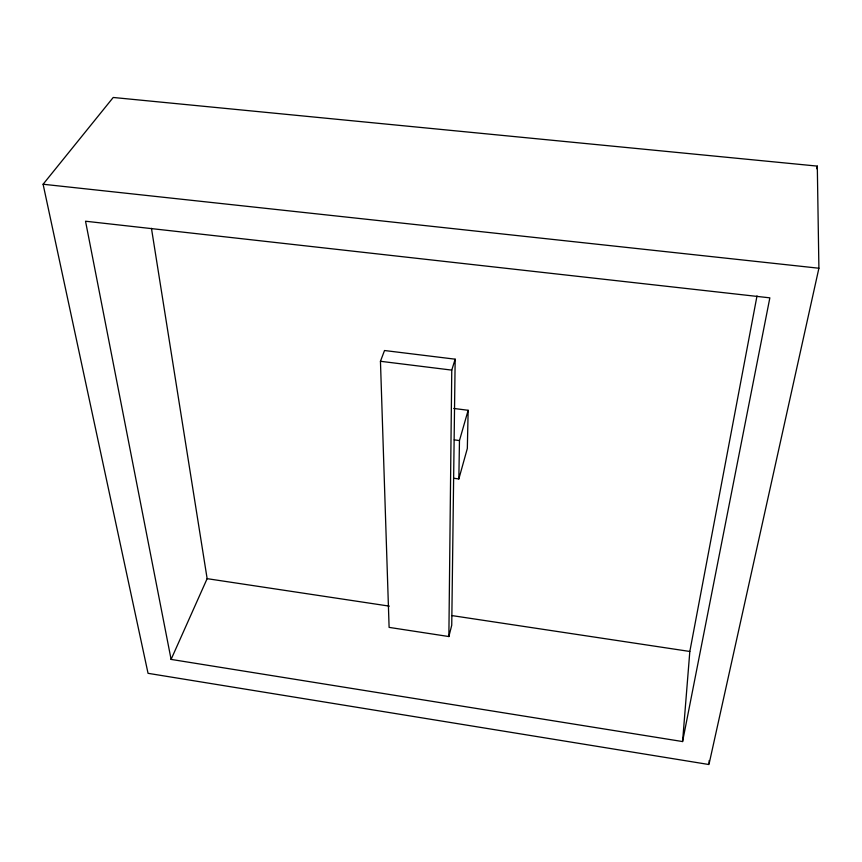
<?xml version="1.0" encoding="UTF-8"?>
<svg xmlns="http://www.w3.org/2000/svg" width="862" height="862" viewBox="0 0 862 862"><rect width="100%" height="100%" fill="white"/><g stroke="black" fill="none" stroke-linecap="round" stroke-linejoin="round"><path stroke-width="1.29" d="M448.865 636.544L451.763 370.11L455.168 359.185L384.517 350.522L380.454 361.286L389.107 627.385L448.865 636.544L451.742 625.209L455.168 359.185M453.617 478.238L458.843 478.949L459.468 440.557L468.152 410.29L453.789 408.448M468.152 410.29L467.333 448.455L458.843 478.949M709.027 763.182L709.2 760.499M682.585 741.557L769.852 297.843L85.532 221.222L171.096 659.408L682.585 741.557L689.826 651.467L757.008 295.914M816.756 168.736L817.305 166.107L113.224 97.471L43.1 184.242L148.048 673.319L708.952 764.529L818.9 268.233L817.305 166.107M171.096 659.408L207.139 578.661L151.453 228.311M43.1 184.242L818.9 268.233M380.454 361.286L451.763 370.11M454.252 439.868L459.468 440.557M207.139 578.661L389.312 606.137M451.807 615.565L689.826 651.467"/></g></svg>
